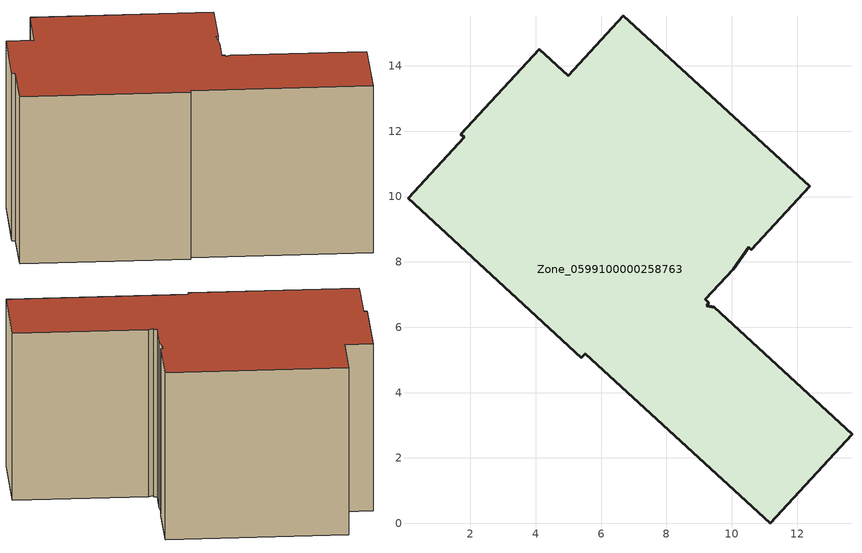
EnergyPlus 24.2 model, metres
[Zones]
Zone_0599100000258763
 floor ground (C_G): 9.24,6.66 9.46,6.61 13.68,2.72 11.17,0 5.52,5.19 5.4,5.07 0.11,9.95 1.81,11.82 1.71,11.91 4.11,14.51 4.99,13.7 6.68,15.54 12.38,10.32 10.59,8.38 10.52,8.45 10.04,7.78 9.19,6.85 9.3,6.75 z0
 wall outside (C_F): 4.99,13.7 4.11,14.51 1.71,11.91 1.81,11.82 0.11,9.95 5.4,5.07 5.52,5.19 11.17,0 13.68,2.72 9.46,6.61 9.24,6.66 9.3,6.75 9.19,6.85 10.04,7.78 10.52,8.45 10.59,8.38 12.38,10.32 6.68,15.54 4.99,13.7 z0:7.6
 roof outside (C_R): 9.24,6.66 9.3,6.75 9.19,6.85 10.04,7.78 10.52,8.45 10.59,8.38 12.38,10.32 6.68,15.54 4.99,13.7 4.11,14.51 1.71,11.91 1.81,11.82 0.11,9.95 5.4,5.07 5.52,5.19 11.17,0 13.68,2.72 9.46,6.61 z7.6
[BUILDING]
Pand.0599100000258763: North Axis=0; Terrain=City; Loads Convergence Tolerance Value=0.04; Temperature Convergence Tolerance Value=0.4; Solar Distribution=FullExterior; Maximum Number of Warmup Days=25; Minimum Number of Warmup Days=1
[Site:Location]
Rotterdam.The.Hague.AP_ZH_NLD Design_Conditions: Latitude=51.96; Longitude=4.45; Time Zone=1; Elevation=-4.5
[SITE:GROUNDTEMPERATURE:BUILDINGSURFACE]
18, 18, 18, 18, 18, 18, 18, 18, 18, 18, 18, 18
[MATERIAL] Thermal Absorptance=0.9; Solar Absorptance=0.7; Visible Absorptance=0.7
Name | Roughness | Thickness | Conductivity | Density | Specific Heat
G.TI.1975-1991 | MediumSmooth | 0.15 | 0.288461 | 540 | 1210
F.TI.1975-1991 | Rough | 0.3 | 0.230769 | 1920 | 840
R.TI.1975-1991 | MediumRough | 0.2 | 0.153846 | 1500 | 1000
[CONSTRUCTION]
C_G: G.TI.1975-1991
C_F: F.TI.1975-1991
C_R: R.TI.1975-1991
[ZONE]
Zone_0599100000258763: Type=1; Multiplier=1; Ceiling Height=Autocalculate; Volume=Autocalculate; Floor Area=autocalculate; Part of Total Floor Area=Yes
[ZONEINFILTRATION:DESIGNFLOWRATE]
Infil_Zone_0599100000258763: Zone or ZoneList or Space or SpaceList=Zone_0599100000258763; Schedule=AlwaysOn; Design Flow Rate Calculation Method=Flow/Area; Flow Rate per Floor Area=0.003; Constant Term Coefficient=1; Temperature Term Coefficient=0; Velocity Term Coefficient=0; Velocity Squared Term Coefficient=0
[HVACTEMPLATE:ZONE:IDEALLOADSAIRSYSTEM]
Zone_0599100000258763: Maximum Heating Supply Air Temperature=50; Minimum Cooling Supply Air Temperature=13; Maximum Heating Supply Air Humidity Ratio=0.0156; Minimum Cooling Supply Air Humidity Ratio=0.0077; Heating Limit=NoLimit; Cooling Limit=NoLimit; Dehumidification Control Type=ConstantSensibleHeatRatio; Cooling Sensible Heat Ratio=0.7; Dehumidification Setpoint=60; Humidification Control Type=None; Humidification Setpoint=30; Outdoor Air Method=None; Outdoor Air Flow Rate per Person=0.00944; Outdoor Air Flow Rate per Zone Floor Area=0; Outdoor Air Flow Rate per Zone=0; Demand Controlled Ventilation Type=None; Outdoor Air Economizer Type=NoEconomizer; Heat Recovery Type=None; Sensible Heat Recovery Effectiveness=0.7; Latent Heat Recovery Effectiveness=0.65
[ZONECONTROL:THERMOSTAT]
ThermostatControl_Zone_0599100000258763: Zone or ZoneList=Zone_0599100000258763; Control Type Schedule=DualSetpointControlType; Control 1=Thermostat_Zone_0599100000258763; Temperature Difference Between Cutout And Setpoint=0
[THERMOSTATSETPOINT:DUALSETPOINT]
Thermostat_Zone_0599100000258763: Heating Setpoint Temperature Schedule=HeatingSetpoint_Zone_0599100000258763; Cooling Setpoint Temperature Schedule=CoolingSetpoint_Zone_0599100000258763
[SCHEDULE:COMPACT]
HeatingSetpoint_Zone_0599100000258763: Through: 12/31, For: AllDays, Until: 24:00, 21
CoolingSetpoint_Zone_0599100000258763: Through: 12/31, For: AllDays, Until: 24:00, 24
DualSetpointControlType: Through: 12/31, For: AllDays, Until: 24:00, 4
AlwaysOn: Through: 12/31, For: AllDays, Until: 24:00, 1
